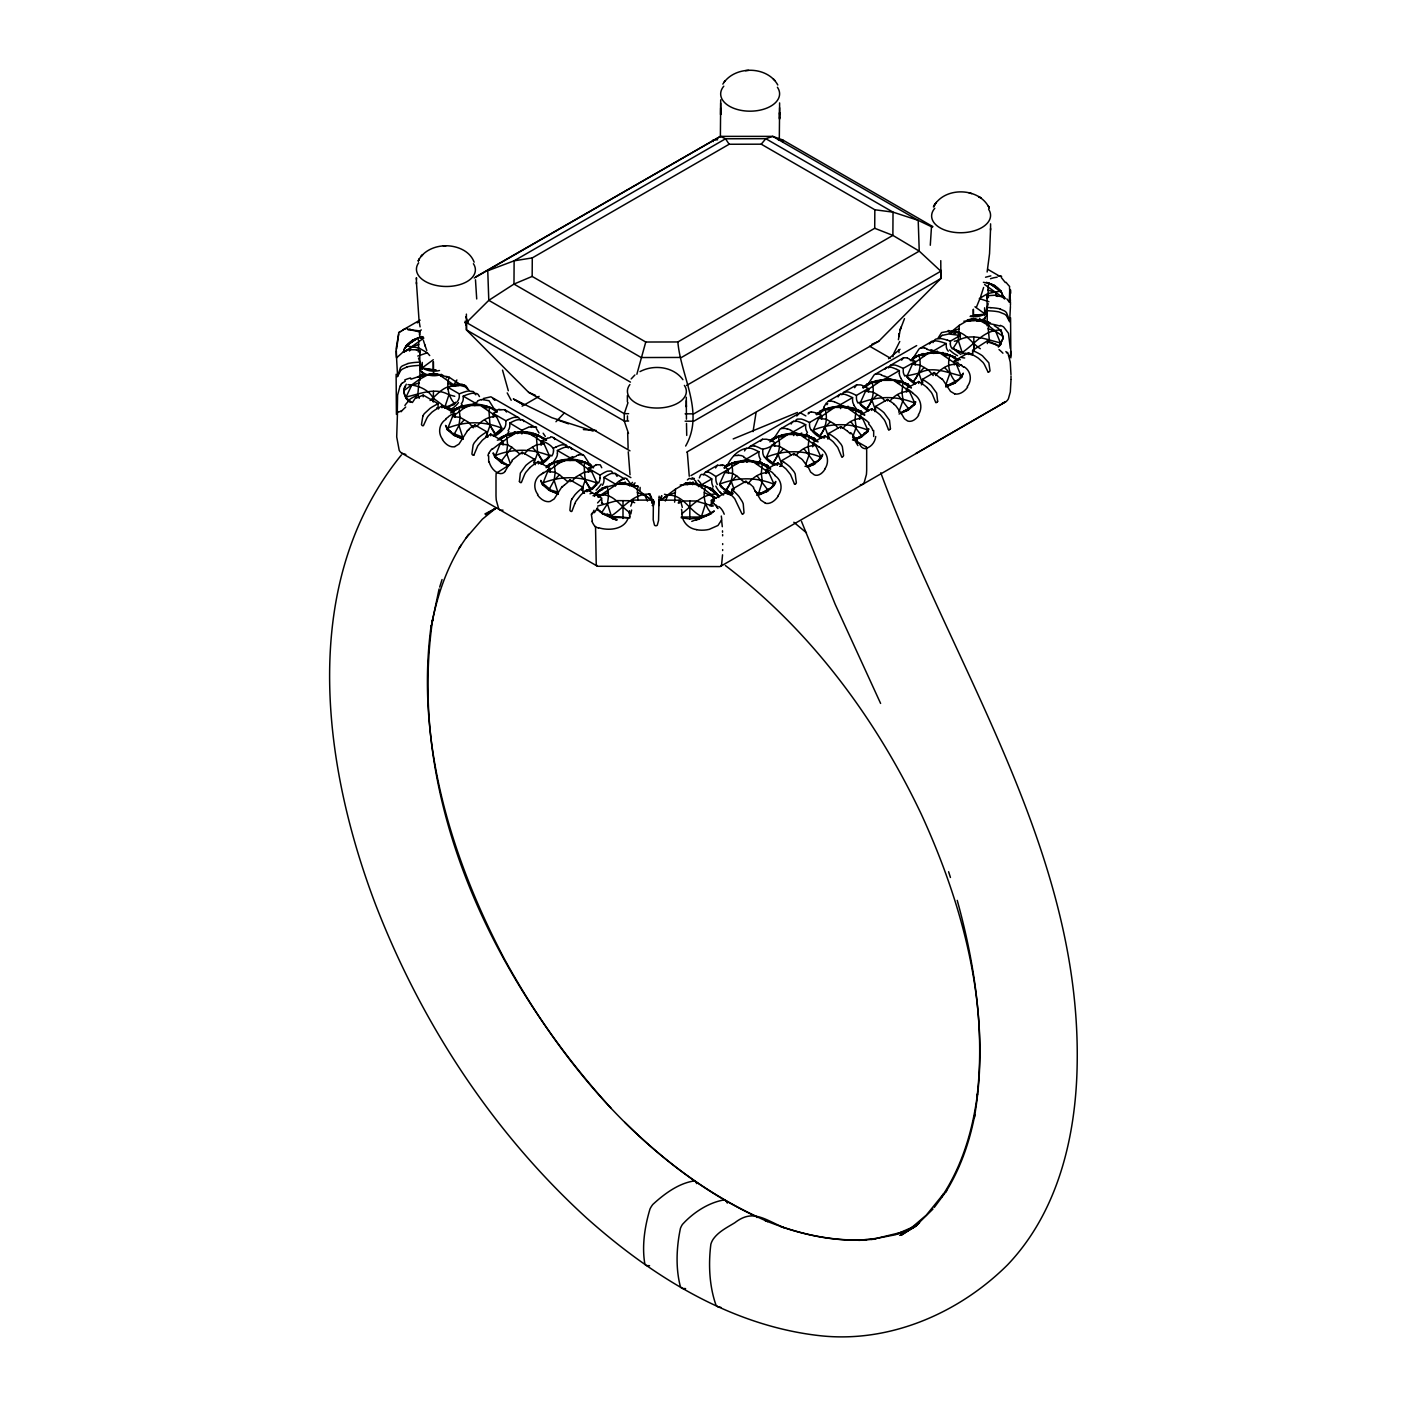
<?xml version="1.0" encoding="UTF-8"?>
<svg xmlns="http://www.w3.org/2000/svg" width="1407" height="1407" viewBox="0 0 1407 1407"><rect width="100%" height="100%" fill="white"/><g stroke="black" fill="none" stroke-linecap="round" stroke-linejoin="round"><path stroke-width="1.5" d="M419.075 320.814L416.437 282.35M416.419 279.29L416.437 277.724L416.437 283.915M416.507 350.237L419.761 350.431L419.849 364.905A6.138 5.012 -0.3 0 0 422.293 368.915L422.258 362.426M419.62 330.926L419.638 334.637A5.681 4.291 35.5 0 1 419.62 333.723L419.62 330.926L421.326 329.942M406.869 366.946A44.971 36.74 -1.4 0 1 416.085 365.627L419.884 365.31L419.972 379.837A6.138 4.942 -8.5 0 0 419.99 380.33M416.173 398.199L423.155 395.068L438.052 403.668L438.052 406.465A6.12 3.94 -53.6 0 0 438.703 408.663M447.778 389.229L447.743 387.206L459.28 393.854L459.28 396.651A6.138 3.816 -55.1 0 1 457.345 401.523M472.77 426.55L474.95 424.967L486.769 431.791L486.769 434.587A6.138 3.57 -59.6 0 0 487.49 436.909M493.241 415.54L493.224 413.447L505.869 420.763L505.869 423.542A6.138 3.43 -60.9 0 1 504.128 428.537M512.007 460.247L522.12 452.21L534.326 459.245L534.326 462.041A6.138 3.605 -58.4 0 0 535.328 464.679M553.461 451.014C555.536 446.283 539.11 438.245 541.185 442.589M567.883 481.458L570.046 479.875L583.026 487.367L583.026 490.164A6.138 3.201 -63.8 0 0 584.591 493.066L582.955 492.133M612.924 473.297L612.027 471.82A10.851 5.558 -65.4 0 0 610.831 470.976L607.349 471.204A29.16 14.879 -65.1 0 0 606.03 471.732A55.788 28.439 -65.1 0 0 602.249 473.754L600.033 475.126L600.033 477.905M630.741 506.151L632.992 500.083L653.411 500.136L653.481 505.5L652.232 505.518M686.317 400.696L686.335 406.975L686.299 397.249M699.349 477.888L700.493 475.197A10.922 5.171 67.3 0 1 701.618 474.388L704.889 474.739A45.27 21.562 67.6 0 1 709.691 477.536L711.766 478.925L711.749 481.704A6.12 2.955 67.2 0 0 713.243 486.84M720.665 108.11L720.648 114.723L720.683 103.203M722.688 544.579L722.688 543.63M727.718 493.523L727.718 491.764L711.309 500.294L711.397 503.073M726.786 466.227C731.13 457.169 739.572 447.145 750.758 448.253A45.077 25.748 60.6 0 1 756.438 450.539L758.883 451.717L758.883 454.496A6.138 3.535 60.1 0 0 760.642 459.491M777.79 464.609L777.79 462.868L766.182 469.569L766.217 471.38M803.168 423.489L805.666 424.703L805.666 427.499A6.138 3.588 59.5 0 0 807.442 432.477M824.801 437.471L824.801 435.73L812.806 442.642L812.859 445.403A6.085 3.957 50.4 0 1 812.63 446.775M828.459 401.171L840.436 394.241L844.358 394.224A45.165 26.082 60.1 0 1 850.092 396.457L852.572 397.618L852.572 400.415A6.138 3.641 59.3 0 0 854.295 405.427M871.672 410.404L871.672 408.663L859.536 415.663L859.607 418.424A6.085 3.957 49.1 0 1 859.607 419.18M896.839 369.408L899.354 370.621L899.337 373.4M918.683 383.443L918.683 381.526L906.407 388.613L906.477 391.357A6.085 3.957 49.2 0 1 906.495 391.885M929.429 343.994L932.12 341.321L935.848 340.846A43.089 28.615 51.2 0 1 942.549 342.341L946.26 343.537L946.26 346.315A6.12 4.151 50.2 0 0 948.283 351.17M968.526 354.494L968.526 352.752L971.657 354.247M1010.437 306.445L1009.61 321.781L1006.497 315.836A10.851 8.794 -0.7 0 0 1004.651 314.183L999.111 311.949A46.15 37.708 -1.4 0 0 990.933 310.929L987.151 310.683L987.239 325.087A6.156 4.889 0.8 0 1 987.151 325.826M996.138 295.189L987.028 295.699L987.116 310.261A6.138 4.995 -3.6 0 1 984.654 314.306L984.619 307.799M987.134 272.008L989.561 253.594L990.563 228.462M720.701 99.844L720.384 136.725M732.924 493.839L725.959 491.166L719.557 484.166L724.851 472.488L732.396 466.421L740.838 461.549L746.818 459.825L758.092 461.936L767.677 465.629L769.629 468.021L763.192 463.905M722.283 488.159L720.789 485.978M724.007 489.601L722.283 487.525M725.959 491.166L731.288 481.475L736.617 475.795L744.444 482.443M735.509 461.918L735.509 463.36L738.235 462.481L735.509 461.918L725.959 465.594L724.025 467.968L725.959 467.036L725.959 465.594L735.509 461.918L746.818 459.825L762.348 463.554L767.677 465.629L767.659 467.089M742.527 514.083A1.847 1.231 -71.8 0 1 741.964 513.889L734.788 498.817A32.255 15.371 67.6 0 0 733.029 496.829L732.256 496.02A54.715 26.065 67.6 0 0 731.271 495.035L728.123 491.149L724.007 488.774M725.959 467.036L728.087 464.785M730.444 492.872L728.123 491.149M728.087 465.611L730.409 463.888M732.906 462.921L730.409 464.521M758.092 461.936L758.092 463.378L755.366 462.498L758.092 461.936L767.677 465.629M770.719 469.006L762.365 463.554L761.257 473.385L762.348 481.511L758.109 494.895L771.335 487.578L775.732 481.44M760.73 493.857L763.21 492.274M763.21 492.907L765.531 491.166M767.694 458.911L775.011 464.908L767.694 459.737L766.463 457.099L771.757 445.421L787.727 434.482L793.706 432.74L804.98 434.851L814.565 438.562L816.517 440.954L810.08 436.821M758.391 495.229L767.659 491.201L769.611 488.827M769.594 489.671L771.335 487.578M771.335 488.211L772.812 486.048M785.141 434.57L785.141 435.414C792.334 432.846 773.27 436.188 770.93 440.039L782.415 434.833L793.706 432.74L809.236 436.469L814.565 438.562L814.565 440.004M772.848 464.081L778.177 454.408L783.506 448.727M772.812 486.892L774.061 484.237L768.785 472.559L752.798 461.566L740.838 461.549L731.288 463.519L724.605 467.863M774.061 485.679L775.028 482.97M772.848 439.969L774.993 437.7M774.993 438.544L777.315 436.803M779.32 138.079L779.601 107.741M779.601 102.904L779.566 114.301M777.315 437.436L779.795 435.853M782.415 434.833L782.415 436.276L779.795 436.68M822.638 454.355L818.223 460.511L807.636 465.946L810.661 472.101L814.301 474.88A12.505 8.02 -69.8 0 0 825.153 468.865M807.6 435.871L804.98 436.293L804.98 434.851L814.565 438.562M796.608 455.481A58.637 35.122 61.4 0 1 800.073 458.014L800.671 458.295A29.336 17.763 61.8 0 1 802.412 459.72L807.618 466.667L810.115 465.189M810.115 465.823L812.437 464.099M814.583 431.826L821.899 437.841L814.583 432.67L813.352 430.014L818.645 418.354L834.615 407.397L840.595 405.673L851.868 407.784L861.453 411.495L863.406 413.869L851.868 409.226L851.868 407.784L846.346 407.837L849.142 407.52M807.143 467.335L814.565 464.134L816.5 461.742M861.453 412.937L861.453 411.495L856.142 409.402L840.595 405.673L829.303 407.766L819.753 411.442L817.819 413.816L821.635 415.487L821.6 416.824M816.5 462.586L818.223 460.511M818.223 461.144L819.718 458.981M819.736 437.014L825.065 427.341L830.394 421.66M815.708 412.831L817.766 413.658L819.736 412.884L819.753 411.442C821.53 409.208 839.61 405.691 832.029 408.329L832.029 407.502M819.718 459.808L820.949 457.169L815.691 445.474L799.704 434.482L787.727 434.482L778.194 436.451L769.822 441.868M819.736 412.884L821.881 410.633M820.949 458.612L821.934 455.886M821.881 411.46L824.203 409.736M824.203 410.369L826.683 408.769M829.303 407.766L829.303 409.208L826.683 409.613M857.004 438.122L854.524 439.723L865.112 433.444L868.822 428.818L867.838 431.544L861.453 437.049L854.031 440.268M857.004 438.755L859.325 437.032M861.471 404.759L868.787 410.774L861.471 405.603L860.24 402.947L865.534 391.269L881.503 380.33L887.483 378.606L898.756 380.717L908.342 384.428L910.294 386.802L901.377 381.719M862.983 387.98L866.642 384.375L871.971 382.299L887.483 378.606L903.03 382.335L908.342 384.428L908.342 385.87M866.642 409.947L871.953 400.274L877.282 394.576M864.707 386.749L866.642 385.817L866.642 384.375L876.192 380.699L881.714 380.119M863.986 433.673L867.838 431.544L867.838 430.102L862.579 418.407L846.592 407.414L834.615 407.397L825.082 409.384L816.711 414.801M866.642 385.817L868.77 383.566M868.77 384.392L871.091 382.669M873.571 381.702L871.091 383.302M876.192 380.699L876.192 382.141L881.714 380.752M898.756 380.717L898.756 382.159L896.03 381.279L898.756 380.717L908.342 384.428M903.892 411.055L901.412 412.638L912 406.359L915.711 401.751L914.726 404.46L908.342 409.982L899.055 414.01M903.892 411.688L906.214 409.947M908.377 377.692L915.693 383.689L908.359 378.518L907.128 375.88L912.422 364.202L928.409 353.263L934.389 351.521L945.662 353.632L955.247 357.343L957.2 359.735L950.763 355.602M913.53 382.862L913.53 381.42C919.721 374.455 921.726 364.008 918.859 355.232L934.389 351.521L949.918 355.25L955.247 357.343L955.247 358.785M923.08 353.614L923.08 355.056L925.806 354.195L923.08 353.614L913.53 357.308L911.595 359.664L913.53 358.75L913.53 357.308L918.859 355.232L928.409 353.263L940.368 353.263L959.363 366.33M889.91 401.224C894.43 395.156 901.834 391.181 909.467 391.339L914.726 403.018L914.726 404.46L910.874 406.588M913.53 358.75L915.658 356.481M917.98 355.584L915.658 357.325M945.662 353.632L945.662 355.074L942.936 354.195L945.662 353.632L955.247 357.343M945.68 386.591L958.906 379.292L963.303 373.154L961.632 377.393L955.247 382.915L945.961 386.925M948.3 385.571L950.78 383.97M950.78 384.603L953.102 382.88M955.124 350.009L965.29 353.966L952.961 348.602L958.273 340.353L959.293 325.334L967.717 320.427L973.644 318.703L987.802 321.869M961.632 377.393L956.355 364.255C948.019 364.026 940.316 368.863 935.602 375.546M962.564 353.72L958.273 340.353L954.368 341.268M970.953 354.617L965.29 353.139M979.395 320.233L982.192 321.376C979.976 318.844 963.267 319.987 970.707 320.726M984.935 320.796L984.918 322.238L987.538 322.643L982.192 320.532M990.563 230.045L990.581 223.836M999.814 344.821L998.337 347.001L1003.103 338.471L1000.957 329.994C984.179 329.766 975.121 343.66 962.564 352.278M999.814 345.665L1003.226 337.944L1000.957 329.994M1001.045 344.469L995.716 331.349L988.171 325.298L979.694 320.409L973.679 318.703L967.981 319.758M1003.226 337.944L1003.244 336.502L995.716 331.349L988.206 328.746L989.227 322.396L979.694 320.409L963.883 321.236M713.208 506.098L695.832 500.998L689.87 500.998L689.799 518.919L701.073 517.653L710.676 513.977L714.369 510.987L706.191 515.032L698.347 517.055L681.252 517.02M686.722 452.104L878.777 341.233L940.843 278.586L940.843 271.217L919.246 251.132L892.882 235.391L874.714 228.286L677.857 341.954L645.76 342.024L532.163 276.423L532.286 257.903L729.143 144.253L761.24 144.182L874.837 209.766L893.023 212.14L918.208 220.354L932.173 227.055M874.714 228.286L874.837 209.766M1010.455 305.354L1010.455 301.977M433.655 374.965L433.655 373.347L418.072 376.759L433.655 373.347L443.047 375.335M535.575 463.29L538.248 461.514L550.084 468.637M695.656 483.586L690.01 482.531L684.013 484.254L675.518 489.126L674.621 502.158M697.766 519.57L710.676 513.977L710.676 512.535C704.467 505.553 702.638 495.035 705.523 486.294L702.709 485.204M1011 379.292L1011 376.021M570.046 458.154L570.028 459.051M615.51 484.588L615.492 486.066M984.583 284.513L1003.068 297.616C1002.734 290.282 995.664 285.146 989.139 283.458L987.943 286.483L988.382 297.616M1011 379.89L1010.314 391.99L1008.414 398.744A13.648 10.306 35.5 0 1 1005.671 401.839L720.49 566.388M410.475 401.54L410.457 402.384C404.811 399.096 402.279 391.885 405.251 386.028C401.558 392.272 406.359 400.01 412.409 402.49L417.861 394.347L419.145 379.556L427.658 374.878L439.635 375.053L449.15 377.217L460.757 385.026M449.15 377.217C446.23 385.817 448.13 396.176 454.127 403.106L454.109 404.565L444.506 408.048L448.939 394.804L454.76 396.299M502.915 441.165L490.709 434.06L488.018 435.836M570.011 460.564L570.028 459.28M722.67 549.627L722.653 550.542M728.386 469.745L726.135 467.968M793.9 455.27L793.935 453.546L781.659 460.634L781.659 463.413M840.806 426.532L828.67 433.479L828.67 436.276A6.138 3.588 59.5 0 1 827.949 438.615M866.202 387.101L868.647 389.546M887.518 400.872L887.536 399.5L875.541 406.43L875.541 409.226A6.138 3.605 58.6 0 1 874.837 411.565M888.415 367.86L889.593 366.013A10.851 6.367 60 0 1 890.948 365.099L894.905 365.029A45.077 26.293 59.4 0 1 900.709 367.227L903.224 368.388L915.359 361.529L912.598 359.946M408.012 384.621C418.037 385.448 427.974 389 433.338 398.234L433.286 402.015L433.444 391.322M522.085 430.489L509.791 423.032L509.791 425.811A6.138 3.57 -59.6 0 1 508.015 430.788M550.067 469.111L550.031 471.116A6.068 4.098 -46.6 0 0 550.102 472.119M745.886 482.636L745.921 481.264L731.816 489.407L731.816 492.204A6.12 2.955 67 0 1 730.339 495.053L732.115 494.033M774.712 442.783L774.659 445.386A6.085 4.063 52.7 0 0 774.765 446.195M915.359 361.529L915.306 364.184M922.552 382.071L922.552 379.292L934.16 372.574L934.125 374.315M403.915 392.008L403.932 390.566L419.145 379.556M419.11 382.933L411.548 385.465L406.095 396.967L406.06 398.427L409.578 400.485M406.254 384.199L405.234 386.872M410.862 379.204L422.311 375.405L433.637 374.297L442.185 375.44M422.293 376.847L422.311 375.405M425.037 375.177L427.851 374.93M439.389 375.106L442.185 376.285M447.127 407.08L456.097 402.226L454.109 404.565M594.493 496.425L595.478 493.734L601.791 488.37L622.721 482.671L638.286 486.417L637.301 489.179L637.951 499.995M595.442 495.194L596.691 492.573M596.674 493.417L598.151 491.272M614.736 519.482L602.073 513.467L596.885 508.332M598.151 491.905L599.857 489.865M600.121 511.919L598.397 509.862M599.857 490.709L601.774 489.829L601.791 488.37L606.241 486.716M601.774 489.829L603.92 487.578M617.11 519.675L604.236 514.276L600.138 511.075M606.575 515.155L604.254 513.432M609.073 516.123L606.593 514.522M616.688 520.185L611.693 517.16L607.472 503.829L608.528 495.774L607.244 486.206L595.478 493.734L594.51 495.581M614.454 516.562L628.718 517.794L614.437 517.407L609.09 515.279M622.984 518.497L623.02 500.663L617.04 500.628L597.606 506.098M628.296 485.01L625.376 483.955L625.113 481.95M631.11 485.538L628.313 484.377M633.836 486.417L633.853 484.958L631.127 484.694M649.946 494.103L652.109 499.186L652.144 503.319L649.946 494.103C633.273 493.382 624.216 507.294 611.711 515.701M652.25 501.982L652.285 500.523C642.559 494.402 634.539 484.729 622.721 482.671L618.922 483.392M746.976 462.305A6.103 2.796 65.7 0 1 746.888 461.531L746.748 458.823L758.883 451.717M884.915 376.285L887.395 377.516L887.448 380.277M502.844 443.873L502.897 441.868M522.032 432.881L522.067 431.544M522.085 430.7L522.103 432.055M433.655 373.347L433.637 374.297L433.673 373.347L439.635 375.053L455.463 386.116L460.071 385.412L464.943 386.696A13.665 10.289 -35.8 0 1 467.317 389.088M680.197 485.046L689.993 484.272L690.01 482.531L684.4 483.568M474.88 405.656L474.933 404.284M474.95 403.246L474.933 404.038M653.411 500.136L653.2 519.851L654.501 525.18A1.847 1.671 -2.6 0 0 657.28 525.216L658.564 520.484L659.056 497.937M728.369 470.782L728.334 472.136A6.12 3.799 58 0 0 728.474 472.945M821.67 419.11A6.085 4.063 52.7 0 1 821.618 418.336L821.6 416.947M821.582 417.562L821.618 416.578M840.753 428.467L841.193 426.726L847.207 430.982M868.629 389.792L868.611 391.023A6.085 4.151 52.6 0 0 868.594 391.92M601.844 499.802L601.809 501.015A6.138 3.289 -61.6 0 0 602.847 503.688L601.475 502.809M658.968 500.153L658.968 505.518L658.951 500.118L679.194 500.206L679.089 503.002M396.668 348.918L398.709 333.617L396.07 349.059L397.478 374.438M454.936 414.836L454.901 416.067A6.033 4.045 -47.1 0 0 455.006 417.105M722.547 554.815L721.633 564.313A13.648 4.239 76.6 0 1 720.525 566.458M931.54 225.929L930.291 245.258M973.644 318.703L973.697 320.427M937.115 352.207L937.168 351.011M942.76 353.562L942.813 352.436M659.144 496.179L659.092 497.322M595.53 526.464L596.234 564.084A13.665 4.291 -76.5 0 0 597.324 566.159L401.857 453.23A13.665 10.289 -35.8 0 1 399.201 450.293L396.704 436.909L397.495 412.128A19.487 12.944 85.8 0 0 401.593 410.738M1010.332 355.496L1010.015 357.061L1008.291 354.494L1010.261 362.091L1010.982 374.649M692.649 484.676L693 481.862M421.836 337.979L421.836 336.537C414.274 338.911 404.425 343.167 403.756 352.33L423.824 338.085M591.309 514.206L592.365 521.03M675.518 489.126L660.428 500.329L661.747 495.669L660.587 498.94M898.387 339.72L900.216 329.783L904.49 318.615M854.594 387.699L856.617 384.902L860.521 384.885A30.356 17.816 62.5 0 1 862.421 385.483M418.301 352.014L418.776 341.039L417.633 338.155L423.366 336.941M715.565 467.951L717.429 465.26L720.947 465.471M725.959 489.724C732.185 482.759 734.155 472.312 731.288 463.519L736.617 463.993M772.865 462.639C779.073 455.675 781.043 445.228 778.194 436.451L783.506 436.909M819.753 435.572C825.962 428.607 827.932 418.16 825.082 409.384L830.394 409.842M866.642 408.505C872.85 401.54 874.82 391.093 871.971 382.299L881.503 380.33L893.48 380.347L907.955 390.108M622.58 483.621L622.721 482.671L622.809 484.289M756.069 412.515L753.044 431.597M1009.523 320.339L1006.48 312.635A10.851 8.934 -2.4 0 0 1004.616 310.982L1000.096 308.995M629.07 513.625L629.439 511.462M974.893 1114.625L974.347 1117.475C992.392 1014.042 964.411 908.131 921.339 814.301C875.77 718.256 810.414 630.125 725.379 565.544M873.677 436.487L873.677 430.436M974.435 1116.718C969.159 1143.311 959.961 1169.287 945.557 1192.345M488.669 455.833L488.686 461.901M412.304 341.708L412.304 340.265C425.653 335.077 401.417 345.682 403.897 351.803L403.897 350.959M439.107 588.953L430.718 628.665L431.122 625.798C415.522 741.208 450.979 857.813 504.497 959.169C564.664 1068.581 651.124 1170.747 767.694 1221.593L765.074 1220.52C797.118 1233.534 831.713 1241.748 866.483 1239.69L862.298 1239.919L876.332 1238.424L902.907 1231.969L896.664 1234.08L915.834 1225.726M636.861 374.262L645.76 342.024M721.299 516.035L721.615 518.374A12.61 12.54 80.9 0 1 721.545 520.027L717.992 525.462L709.198 529.366A27.454 23.919 0.2 0 1 696.623 529.736M901.623 360.139L903.593 357.783L907.374 357.835M628.278 517.53C624.849 529.454 609.09 531.037 598.678 527.731M983.616 287.468L980.661 296.631M937.625 401.312L936.675 393.081L931.1 385.465A46.273 26.979 59.4 0 0 925.261 381.086L922.552 379.292M439.688 587.071L442.044 579.543M890.42 428.555L889.488 420.324L883.983 412.673A46.15 26.592 60 0 0 878.214 408.241L875.541 406.43M685.649 446.037C704.907 412.321 680.83 376.724 677.857 341.954M627.997 402.666L624.268 413.676L624.268 421.045L628.507 433.426M984.707 315.186L988.224 303.719M805.719 464.38L809.254 454.443L808.163 446.3L809.254 436.487L815.954 440.848M852.607 437.313L856.142 427.376L855.051 419.233L856.142 409.419L864.514 414.854M898.792 412.233L903.03 400.291L901.94 392.166L903.048 382.335L911.402 387.787M485.784 437.401L490.023 425.459L488.933 410.404L490.023 407.485C477.694 401.751 462.868 403.967 451.7 411.161L460.617 406.904M534.062 462.885L537.597 452.931L536.507 437.858L537.615 434.956C525.268 429.223 510.442 431.439 499.274 438.615L510.811 433.374L510.811 434.816L508.191 434.376M581.636 490.34L585.171 480.403L584.081 465.33L585.189 462.428C572.842 456.695 558.016 458.911 546.848 466.086L555.765 461.848M937.906 338.348L941.582 332.562L948.617 331.243M695.832 520.291L701.073 517.653L705.382 504.286M958.29 360.72L949.936 355.267C947.069 364.044 949.057 374.491 955.247 381.473L955.247 382.915L953.102 383.724M574.795 503.724L571.893 511.339A1.847 1.284 69.7 0 1 569.888 510.231L570.855 501.455A10.904 5.716 -65.4 0 1 571.998 498.922M980.081 298.161L976.44 307.131M775.028 483.797L775.732 482.073M821.934 456.73L822.638 455.006M703.553 474.722L705.259 472.242L717.429 465.26M744.514 450.943L745.569 449.167A10.851 6.173 60 0 1 746.888 448.253M838.044 396.932L839.117 395.156A10.851 6.244 59 0 1 840.436 394.241M791.121 424.035L792.176 422.258A10.851 6.244 59.3 0 1 793.513 421.344L797.417 421.309A45.182 26.135 60 0 1 803.186 423.542M760.571 441.218L762.453 439.265L766.428 439.213A30.356 18.133 61.6 0 1 768.363 439.758L768.679 439.881M409.543 351.029L411.284 347.142L418.794 344.486M462.938 439.195L453.652 435.168L447.268 429.663L452.526 416.525L464.292 407.977L474.511 403.791L490.023 407.485L495.37 409.56L497.304 411.934L493.224 408.751L485.802 405.884L483.093 406.447L485.82 407.327L485.802 405.884M508.648 465.858L501.226 462.639L494.842 457.117L500.118 443.996L507.628 437.911L516.105 433.004L522.085 431.263L537.615 434.956L546.602 440.004M558.087 494.121L548.8 490.111L542.416 484.588L547.692 471.451L559.441 462.921L569.659 458.717L585.189 462.428L590.518 464.503L592.453 466.86L583.571 461.83M665.3 501.033L667.956 495.194L675.483 492.591M932.999 342.622L933.474 341.655M422.874 416.015L421.484 424.492A1.847 1.231 71.9 0 0 423.437 425.618L426.796 418.284A10.904 6.806 -54.1 0 1 428.291 415.962L431.826 412.286A39.22 25.009 -54.3 0 1 437.085 408.698L442.009 405.955L454.971 413.447L452.544 414.872M841.826 394.769L842.986 392.922A10.851 6.279 60.7 0 1 844.323 392.008L856.617 384.902M417.246 322.889L419.972 320.093L402.525 330.17M508.806 464.89L505.078 471.363M939.577 338.384L939.63 338.313A13.648 10.306 35.5 0 1 942.321 335.306M795.096 421.449L796.045 420.025A10.851 6.296 61 0 1 797.382 419.093L801.304 419.075A45.165 26.065 59.9 0 1 807.055 421.309L809.535 422.469L821.635 415.487M933.738 206.389C944.589 186.216 979.571 187.36 989.209 208.007L988.629 206.653L989.156 207.867M400.116 385.799L397.601 395.174L397.302 411.477M418.495 260.348C423.648 250.552 435.308 245.715 445.966 245.803M722.846 84.121C734.278 65.443 767.149 65.566 777.79 85M572.016 498.94L574.865 494.877A39.22 19.997 -65.1 0 1 579.086 490.656L583.026 487.367M461.443 544.755C446.635 568.41 437.419 595.161 432.107 622.457L432.653 619.625C406.482 798.947 492.679 978.27 611.201 1108.382M823.693 407.379L826.419 402.877M824.977 468.707C829.444 462.358 827.773 453.247 821.407 448.815A29.354 16.479 57.6 0 0 819.736 447.356L818.892 446.775M899.759 341.461L894.043 352.876A20.824 15.688 -35.8 0 0 892.97 356.762M918.296 414.836C922.763 408.487 921.163 399.377 914.867 394.857A29.336 16.075 58.3 0 0 913.196 393.503L912.563 392.922M885.003 369.267L885.724 368.247A10.851 6.314 58.4 0 1 887.061 367.333L891.018 367.28M748.717 447.954L749.439 446.934A10.851 6.208 61.6 0 1 750.758 446.019L762.453 439.265M913.53 381.42L918.877 373.207C932.876 365.451 947.562 372.925 961.632 375.95M607.472 503.829L602.108 512.007L602.073 513.467L604.236 514.276M933.738 341.215L934.635 340.019A10.922 7.281 51.4 0 1 936.218 338.964L940.773 338.559A45.27 30.004 51.1 0 1 947.456 340.248M777.913 495.897C782.995 489.706 781.852 480.016 774.923 475.636M967.207 386.626C972.36 380.418 971.006 370.604 963.76 366.611M451.119 431.773L447.268 429.663L445.579 425.406L447.268 428.22C465.33 420.992 483.674 421.045 501.754 428.133L500.523 430.788L493.206 435.959L501.754 428.133L496.46 416.454L480.49 405.515L468.531 405.533L458.981 407.52L453.652 409.613L453.652 411.055M538.459 463.677L546.62 458.963L549.346 455.604L544.052 443.926L536.507 437.858L528.065 432.987L516.105 433.004L506.555 434.992L499.854 439.353M583.553 491.922L592.47 487.666L596.92 483.076L591.626 471.398L575.639 460.458L563.679 460.458L554.129 462.446L559.441 462.921M459.087 548.185L468.619 534.273M946.718 1190.656L934.301 1207.417M687.372 479.945L689.237 478.345L692.226 479.277M629.72 486.066L632.482 482.355M912.211 359.524L919.07 348.918L932.12 341.321M773.27 439.424L779.97 429.223L793.513 421.344M867.486 385.026L874.152 374.86L887.061 367.333M863.968 483.322L866.413 474.546A117.045 67.571 60 0 0 866.677 470.114L866.677 450.891A123.763 71.458 60 0 0 866.519 447.672L866.483 447.268M401.417 454.918C298.477 581.513 321.535 762.33 375.511 904.402C421.291 1022.907 492.679 1132.318 586.737 1218.11C651.986 1276.29 730.69 1325.535 819.191 1335.612C888.802 1343.579 958.554 1313.54 1007.5 1264.911C1057.783 1212.218 1075.704 1137.366 1077.129 1066.365C1081.86 851.2 952.328 667.129 880.782 472.787M725.133 80.709L724.095 82.046M631.163 378.923L634.891 374.983M405.708 407.045L401.646 410.932M466.245 537.738L482.337 519.218L495.739 508.261L485.608 514.698L495.563 508.384L484.905 513.942M761.24 144.182L765.795 138.695L772.76 136.373L782.732 139.961L932.947 226.685M476.885 426.409C481.423 420.324 488.827 416.331 496.46 416.454M524.459 453.881L528.047 449.695L536.524 444.788L544.052 443.926M572.033 481.335L575.621 477.166L584.098 472.26L591.626 471.398M748.032 483.832C752.745 477.166 760.448 472.312 768.785 472.559M796.133 455.358C800.653 449.29 808.058 445.315 815.691 445.474M843.022 428.291C847.542 422.223 854.946 418.248 862.579 418.407M399.623 332.474L401.101 331.032M597.57 502.915L601.879 498.254L586.965 489.654L582.885 493.066A45.165 23.092 -65.2 0 0 580.651 495.176L575.973 501.226A10.834 5.417 -64.9 0 0 574.777 503.724M430.067 400.52C437.63 394.329 444.26 384.744 455.463 386.116L447.989 383.355M562.149 486.435L554.217 498.905L550.155 501.455A16.11 10.781 66.9 0 1 537.492 494.93M467.018 431.509L458.963 444.084L454.866 446.547M473.297 427.798L468.513 422.241L464.292 419.796L458.963 425.494L453.652 435.168L463.202 438.861L458.963 425.494L460.054 417.351L458.963 407.52L450.592 412.972M519.675 453.881L511.867 447.268L501.226 461.197L501.226 462.639L508.173 465.295L497.568 459.016L493.153 452.878M567.25 481.352L559.441 474.722L554.129 480.42L548.8 490.111L558.368 493.787L554.129 480.42L555.202 472.295L554.112 462.463L548.8 464.539L548.8 465.981M918.877 373.189L924.188 367.508M932.999 1209.018L915.746 1225.937L919.052 1223.07M555.958 421.731L564.471 412.814M492.608 449.044L502.915 441.112M629.967 450.838L528.592 392.307L466.456 329.924L466.456 322.555L488.792 300.342L513.977 284.073L532.163 276.423M540.78 462.586L544.896 461.039L549.346 457.046L549.346 455.604C531.266 448.481 512.887 448.464 494.842 455.675M586.033 491.149L590.518 490.076L596.92 484.518L596.92 483.076C578.84 475.953 560.478 475.935 542.416 483.146L540.745 480.35M473.878 455.077L477.817 445.755L482.267 440.321A46.167 26.663 -60.1 0 1 488.018 435.889M478.327 438.052L474.423 442.589A10.851 6.314 -60.3 0 0 473.121 445.069L471.908 453.951A1.829 1.214 71.3 0 0 473.878 455.077M529.788 467.757L525.866 472.295A10.851 6.208 -59.7 0 0 524.494 474.757L521.381 482.495A1.829 1.266 69.2 0 1 519.376 481.387M468.232 430.313L469.217 429.416M900.04 349.253L888.556 358.75M541.097 474.282C534.097 478.538 532.813 488.264 537.896 494.473M816.095 414.414L817.819 412.972M862.983 387.347L864.707 385.905M445.966 419.356C439.002 423.542 437.647 433.145 442.625 439.371M959.293 325.334L951.8 331.401L948.23 330.504M596.181 492.52L595.267 493.224M910.857 1228.276L926.246 1215.191L943.728 1193.664L941.441 1197.199C962.071 1166.509 972.835 1130.261 977.46 1093.837L977.074 1096.616C984.724 1030.68 974.787 963.971 957.235 900.374M402.648 382.897L404.583 381.649A14.633 10.904 -19.7 0 1 405.322 381.191M911.261 1228.821L917.557 1224.037M619.291 480.913L615.527 484.131L603.972 477.413L606.188 476.023A59.375 30.338 -65.2 0 1 609.407 474.247L610.708 473.702A26.258 13.419 -65.2 0 1 611.306 473.473L615.264 473.491L617.093 476.393M542.522 473.192L543.63 472.383M433.321 359.735L422.065 367.983L422.082 369.425M681.762 513.801C692.684 504.99 701.935 493.839 717.218 493.927L718.871 497.533M660.428 500.329L667.956 495.176C682.94 494.349 689.113 510.354 701.073 516.193M405.955 347.265L405.955 345.805L417.633 338.155M547.429 466.825L554.112 462.463M863.599 387.734L871.971 382.299L877.282 382.774M910.487 360.649L918.859 355.232L924.188 355.69M486.769 431.791L484.096 433.567A46.15 26.575 -60 0 0 478.31 437.982M534.326 459.245L531.635 461.021A46.167 26.663 -59.9 0 0 525.849 465.436L520.344 473.121L519.429 481.37M899.671 1235.399L919.598 1222.701M916.414 1225.55L901.289 1235.153L916.326 1225.603M620.821 479.857L622.105 479.101M547.657 469.78L550.084 468.355M464.908 322.695L467.634 321.113M942.373 335.358L948.74 334.004L960.102 335.394M508.736 465.348L496.161 473.262A123.763 71.458 -60 0 0 496.003 476.463L496.003 495.704A117.045 67.571 -60 0 0 496.266 500.118L498.711 508.894A12.311 7.105 -60 0 0 502.668 510.161L503.002 510.161M475.654 276.933L720.472 136.373L772.76 136.373L918.208 220.354L919.246 251.132L686.528 385.483M422.891 337.856L422.082 338.401A6.525 4.925 35.5 0 1 421.379 337.645M522.138 406.166L539.11 396.369M690.978 475.619L916.661 345.594M890.948 365.081L903.593 357.783M695.638 481.898L698.382 484.659L701.812 484.659L711.766 478.925M717.306 484.5A6.12 2.796 68.1 0 1 715.882 479.365L715.846 476.568L728.386 469.322M754.609 445.949A45.27 25.818 60.5 0 1 760.308 448.288C763.596 451.506 780.48 442.589 772.214 441.358M790.927 430.56L793.442 431.756L805.666 424.703M834.632 401.91L840.489 404.6L852.572 397.618M844.323 392.008L848.228 391.973A45.182 26.03 60 0 1 853.961 394.224L856.441 395.385L868.664 388.332M887.395 377.568L899.354 370.621M931.012 349.675L933.72 350.783L946.26 343.537M947.456 340.177L950.358 341.18L960.295 335.429L960.278 333.459L954.861 332.228M797.136 435.678L801.761 433.004M844.991 408.048L848.087 406.254M954.351 364.835A6.015 4.168 43.3 0 0 954.526 363.657L954.421 360.878L968.526 352.752M972.624 353.175L972.624 350.378L987.362 340.899L996.314 344.451M709.779 505.676L712.769 505.201M779.935 466.438L781.483 465.541M827.685 438.861L829.215 437.964M915.904 453.494L1005.671 401.751M493.224 413.447L495.581 412.163M588.372 471.169L588.302 468.355L590.659 467.054M450.011 408.118L449.026 408.628M852.449 440.039L856.3 437.911M756.737 495.246L760.589 493.118L758.109 493.452L754.891 491.096M474.247 278.023L720.472 136.373L725.52 138.783L765.795 138.695L893.023 212.14L892.882 235.391L681.48 357.448L641.205 357.536L513.977 284.073L514.118 260.823L725.52 138.783L729.143 144.253M900.99 1234.168L914.99 1226.869M910.012 1228.803L917.276 1225.022M438.052 403.668L432.951 406.5A45.165 28.756 -54.2 0 0 430.155 408.276L424.316 413.658A10.834 7.017 -54.4 0 0 422.874 416.015M541.167 441.13L547.27 438.368M505.869 420.763L508.349 419.532M509.791 423.032L512.271 421.801A45.147 26.065 -60.1 0 1 518.022 419.55M522.103 430.137L528.223 427.376M553.461 448.235L555.958 447.021M557.401 453.3L557.401 450.504L559.88 449.29A45.182 26.153 -60 0 1 565.649 447.057M403.317 351.82L396.809 357.642M863.951 433.426L867.838 431.544M639.992 371.606C653.798 364.255 673.425 366.524 682.923 379.697M603.902 488.422L606.224 487.367M871.795 344.346L878.777 341.233M797.4 412.462L733.188 438.931M477.571 401.769L474.968 402.912L463.22 396.141L463.237 398.92A6.12 3.94 -53.8 0 1 461.267 403.791M572.667 456.659L570.046 457.82L557.401 450.504M911.63 1228.61L895.45 1234.748L871.355 1239.426M691.769 521.399L701.073 517.653M459.28 393.854L462.041 392.799A59.375 37.796 -54.2 0 1 466.051 391.48L467.687 391.111A26.258 16.708 -54.2 0 1 468.425 390.988L473.368 391.568L475.812 394.822M463.22 396.141L465.981 395.068A55.788 35.597 -54.3 0 1 470.712 393.573A29.16 18.608 -54.3 0 1 472.365 393.257L476.709 393.538A10.851 6.894 -54 0 1 478.204 394.558L479.453 396.563M453.652 409.613L463.237 405.902L465.963 406.465L463.237 407.344L463.237 405.902M505.711 435.343L501.226 437.085L501.226 438.527M548.8 464.539L558.386 460.828L563.926 460.247M1004.387 402.367L1002.523 402.877M906.214 410.791L908.342 409.982L908.342 408.54L897.719 394.611M859.325 437.858L861.453 437.049L861.453 435.607L850.83 421.678M812.437 464.926L814.565 464.134L814.565 462.692L803.942 448.745M765.531 492.01L767.659 491.201L767.677 489.759L757.036 475.83M528.416 427.306L531.389 426.514M547.464 438.298L550.454 437.524M959.328 328.781L951.8 331.401C964.745 330.153 970.812 342.798 980.327 348.743M417.773 356.077L427.306 352.788L429.715 355.566M920.389 348.074L924.698 347.828M608.475 492.38L597.869 497.023L600.912 494.983C613.874 493.681 620.047 506.186 629.457 512.289M958.273 340.353C972.272 332.65 987.011 339.949 1001.045 343.009M860.24 402.947C878.32 395.824 896.681 395.807 914.726 403.018M813.352 430.014C831.431 422.909 849.793 422.891 867.838 430.102M767.694 459.737L766.463 457.099C784.543 449.976 802.905 449.959 820.949 457.169M720.789 486.822L719.557 484.166C737.637 477.043 755.999 477.026 774.061 484.237M678.156 502.915L683.89 500.98L689.87 500.998M734.225 455.569L738.27 455.463M406.095 396.967C420.183 394.048 435.044 386.837 448.939 394.804M973.345 309.417L973.363 315.15L987.327 314.13M563.926 460.88L558.386 462.27L558.386 460.828M781.202 428.449L785.124 428.414A30.356 17.218 57.6 0 1 787.058 428.977M406.904 367.034L402.384 369.091A10.851 8.759 -2.3 0 0 400.538 370.78L397.39 376.759L400.503 367.579A10.851 8.934 -0.7 0 1 402.367 365.89L407.889 363.569M875.365 374.086L879.217 374.086A30.356 16.902 58.4 0 1 881.116 374.684L881.433 374.79M750.758 446.019L754.627 446.019M441.798 407.414L447.145 406.236M1002.962 296.209L1000.905 291.003L987.855 293.518L979.342 298.548L988.928 301.714M985.533 277.232L990.827 275.878M447.743 387.206L454.18 385.588M705.716 472.031L708.389 472.154M500.98 409.771L504.656 409.666L506.538 412.022M596.058 464.679L600.261 464.82L601.739 467.74M907.128 375.88L918.859 373.189L922.412 383.144M483.34 398.515L490.885 396.809L630.864 477.624M406.746 350.73L404.706 351.275A13.155 10.975 15.9 0 0 403.299 351.803M518.022 419.62L521.927 419.638L534.22 426.743M565.632 447.109L569.554 447.145L584.046 455.551L591.01 466.28M624.251 478.257L625.464 478.169A12.223 5.259 -75.5 0 1 626.625 478.855M456.642 385.061L458.682 384.744M483.656 399.781L489.056 400.749L494.859 409.982M578.752 454.69L582.903 454.848M532.286 257.903L514.118 260.823L487.754 270.742L488.792 300.342L630.459 382.124M948.3 384.727L945.68 385.149L949.918 373.224L944.607 367.526M805.015 466.368L807.636 465.946M970.478 316.206L981.963 314.64M424.808 368.845L436.293 370.287L422.065 367.983L418.495 358.064M649.577 1265.702L646.587 1265.579A12.294 6.332 -55.2 0 1 644.863 1264.102C641.75 1246.092 644.74 1226.499 649.981 1209.035A12.364 6.367 -55.2 0 1 652.83 1204.445C664.28 1193.875 678.842 1183.076 694.407 1180.913A12.294 6.332 -55.2 0 1 696.131 1182.39L696.711 1183.621M928.62 353.051L931.487 352.7L928.62 353.685M743.916 461.004L741.049 461.971L743.898 461.83M685.578 1288.583L682.975 1288.531A12.364 7.141 -60 0 1 680.425 1286.719C675.483 1268.076 676.486 1247.218 680.425 1228.381A12.294 7.088 -60 0 1 682.395 1224.477C693.053 1212.711 708.372 1202.616 724.025 1199.925A12.364 7.141 -60 0 1 726.575 1201.736L727.313 1203.073M748.63 70.35L745.464 70.667M484.712 407.96L490.023 407.485L496.724 411.829M532.286 435.431L537.615 434.956L545.969 440.391M579.86 462.903L585.189 462.428L593.561 467.845M944.607 355.725L949.918 355.267M897.719 382.792L903.013 382.335M850.83 409.859L856.124 409.402M803.942 436.926L809.236 436.487M757.036 464.011L762.348 463.554M858.745 1240.394L875.559 1239.11M419.849 362.109L416.067 362.355A46.15 37.637 -1.4 0 0 407.872 363.498M457.767 385.377L458.946 385.377M443.328 245.82C455.252 245.047 469.709 250.094 474.141 262.194M598.01 566.282L719.839 566.581M862.896 1240.077C835.002 1241.062 807.213 1235.68 780.92 1226.623L783.664 1227.572C763.403 1218.726 752.516 1208.982 734.718 1222.806C727.032 1227.484 718.414 1231.688 713.138 1239.268A12.364 7.826 -65.3 0 0 710.869 1244.175C708.319 1264.225 709.286 1286.068 716.005 1305.168A12.294 7.774 -65.3 0 0 718.203 1306.927L720.859 1307.332M689.993 484.272C699.771 484.008 710.605 486.118 717.218 493.927L718.186 495.809M717.535 139.803L713.191 139.785L713.191 141.632M778.388 139.944L782.732 139.961L782.732 142.265M628.612 413.676L624.268 413.676L466.456 322.555M685.121 413.816L693.809 413.851L940.843 271.217L940.773 260.647M628.612 421.045L624.268 421.045L466.456 329.924L466.385 314.113M685.121 421.185L693.809 421.203L940.843 278.586L940.791 270.126M623.02 500.663L628.999 500.699L634.698 502.704M811.223 411.864L815.286 412.691M987.116 307.482L990.915 307.658M976.528 320.726L979.395 320.866M524.987 433.268L530.668 433.919L524.987 432.441M830.271 400.872L834.21 401.751M796.591 434.763L799.457 434.904L796.591 433.919M752.552 461.988L749.685 461.004L752.552 461.355M583.377 429.592L596.128 430.436M458.981 407.52L464.292 407.977M511.867 435.449L506.555 434.992L507.628 444.823L506.555 452.948L510.073 462.903M462.024 384.603L463.976 384.938M611.693 517.16L614.437 517.407M530.668 433.092L544.878 438.562M580.968 460.81L578.242 461.39L580.968 462.27L580.968 460.81L590.518 464.503L590.518 465.946M452.526 416.525L460.054 417.351L464.292 419.796M500.118 443.996L507.628 444.823L511.867 447.268M547.692 471.451L555.202 472.295L559.441 474.722M681.252 517.846L689.799 518.919M912.422 364.202L919.949 365.046L928.427 369.953L933.21 375.546M865.534 391.269L873.061 392.131L881.521 397.038L885.109 401.224M818.645 418.354L826.173 419.198L834.632 424.105L838.22 428.291M771.757 445.421L779.285 446.265L787.744 451.172L791.332 455.358M724.851 472.488L732.379 473.35L736.617 475.795M405.867 454.461L401.945 453.283M409.49 329.695L407.643 329.467L419.18 330.838M951.044 331.542L952.557 331.788M987.239 322.361L990.493 322.924M447.268 428.22L451.717 432.793L463.202 437.419M542.416 483.146L550.946 490.076L558.368 492.344M410.686 329.889L419.638 331.894M983.387 282.315L989.139 283.458L1000.905 291.003M696.641 529.595C688.533 528.768 681.498 521.417 681.955 512.711A13.155 1.987 87.3 0 0 681.832 511.075L681.516 509.352M954.685 393.854L950.516 391.392L942.321 378.993M765.39 503.143L760.818 500.136L753.501 488.018M638.286 486.417L628.788 484.342L616.829 484.254L600.912 494.965L595.478 493.734M405.955 345.805L418.829 347.934L427.306 352.788M664.473 494.262L667.956 495.176M593.138 431.105L551.931 417.738L513.309 398.972L522.366 404.126L515.05 399.94M969.036 192.865L971.657 193.621M987.82 341.989L997.071 345.067M730.444 492.239L732.924 493.013M520.484 420.13L519.324 418.284A10.851 6.279 -61.1 0 0 517.987 417.369L514.083 417.351A45.182 26.03 -60 0 0 508.349 419.585M568.305 448.059L566.951 445.79A10.851 6.296 -60.5 0 0 565.614 444.876L561.71 444.841A45.147 26.082 -59.9 0 0 555.958 447.074M987.89 290L995.452 292.55L997.229 296.455M1009.294 302.03L1009.698 290.422M704.362 492.661L716.409 498.395C707.844 492.767 700.528 484.5 690.01 482.531L690.046 483.34M558.79 420.394L568.534 423.841M637.353 492.573L644.828 495.264L652.285 500.523M1000.254 325.334L1002.294 326.195A13.155 10.236 13.9 0 1 1003.666 326.987L1008.467 333.283L1010.314 348.496M493.224 408.751L495.37 409.56L495.37 411.002M987.679 282.719L994.591 285.41L994.608 286.835L1000.94 292.427M851.868 407.784L861.453 411.495M986.43 282.297L989.139 283.458M998.196 345.542L999.357 346.069L997.968 345.295M743.846 457.381L746.748 458.77M528.592 392.307L535.592 395.402M972.624 350.378L977.566 352.84A54.715 36.265 51.1 0 1 978.938 353.597L980.028 354.23A32.255 21.386 51.1 0 1 982.473 355.813L988.84 362.848L990.018 370.674A1.847 1.284 -69.8 0 1 989.578 371.466A1.987 1.319 -69.1 0 1 987.978 371.87M821.899 436.997L824.221 438.105M775.011 464.064L777.332 465.172M542.944 438.474L538.476 435.326M994.608 286.835L990.159 283.669M710.852 489.812L710.852 488.37L708.723 487.543L717.218 495.37M493.171 453.511L494.842 457.117L500.663 459.948M607.05 513.907L612.766 516.844M1004.352 296.965L1002.417 296.121A14.633 12.294 -24.5 0 0 1001.643 295.927M954.421 360.878L958.149 362.953M494.842 457.117L502.545 461.373M546.268 486.716L542.416 484.588L540.745 480.983M805.877 415.927L800.02 412.673A29.037 16.761 60 0 1 799.721 412.99L798.297 414.397A162.86 94.023 60 0 0 796.767 415.98M853.099 438.105L856.617 440.127M987.661 269.282L999.023 275.842M869.702 346.245L890.402 358.205M504.656 409.666L517.987 417.369M553.32 437.77L565.614 444.876M614.789 473.262L622.685 477.817M588.302 468.355L600.033 475.126M514.346 431.703L517.635 433.602M436.803 407.749L438.544 408.751M486.259 436.293L487.772 437.172M853.486 439.494L858.2 442.22M606.98 514.593L616.459 520.098M858.85 442.607L866.483 447.021M766.182 469.569L768.539 471.046M812.806 442.642L815.532 444.401M918.683 381.526L921.392 383.267M793.935 453.546L796.626 455.305M828.67 433.479L831.361 435.255A46.167 26.663 59.9 0 1 837.147 439.67L841.052 444.26A10.851 6.332 60.1 0 1 842.353 446.74L843.584 455.604A1.794 1.178 -68.2 0 1 842.705 456.73M824.801 435.73L827.492 437.489A46.15 26.698 60 0 1 833.278 441.904L837.728 447.408L841.65 456.712M871.672 408.663L874.345 410.439A46.167 26.663 60.1 0 1 880.131 414.854L884.018 419.462A10.851 6.191 59.9 0 1 885.39 421.924L888.503 429.68M859.536 415.663L865.71 419.99M960.875 364.624L961.772 365.222M906.407 388.613L909.08 390.372M994.257 325.65L997.598 327.831M705.523 486.294L717.218 493.927M781.659 460.634L784.315 462.411M777.79 462.868L780.445 464.644A46.273 26.434 60.6 0 1 786.161 469.111L790.558 474.634L794.445 483.973M887.536 399.5L890.191 401.294A59.446 35.245 62.5 0 1 893.48 403.563L894.254 404.389M934.16 372.574L936.411 374.121M974.963 306.779L984.689 313.743M715.846 476.568L713.191 474.704A43.089 20.472 67.5 0 0 708.372 472.048M456.343 381.895L459.509 384.656M433.356 398.234L444.524 406.588M745.921 481.264L748.999 483.709M866.307 420.464L869.069 422.927M847.542 431.228L850.32 433.761M793.829 522.243L806.44 532.796M987.978 371.87L984.478 364.642A10.939 7.141 51 0 0 982.93 362.338L978.375 358.187A47.346 31.446 51.2 0 0 971.639 354.318M493.03 398.709L494.859 400.327M626.695 478.697L632.148 485.995M596.867 509.176L598.38 510.495M731.816 489.407L734.067 491.43M927.231 387.716L931.188 392.219A10.851 6.279 59.2 0 1 932.577 394.681L935.708 402.42M624.866 1122.364C662.961 1159.896 706.085 1193.03 754.68 1215.806A12.294 7.774 -65.3 0 1 757.019 1217.547M907.128 377.322L908.359 378.518M860.24 404.389L861.471 405.603M813.352 431.474L814.583 432.67M698.083 480.262L698.98 481.212M998.196 328.095L1000.94 331.454M1001.292 277.496L1005.354 282.596M579.86 474.704L585.171 480.385L590.518 490.076M532.286 447.233L537.597 452.913L542.944 462.604M484.712 419.778L490.023 425.442L495.37 435.132M774.87 80.533L773.27 78.827M1006.884 298.952L1009.118 301.854M699.525 481.845L700.932 483.551M1005.899 351.539L1007.377 353.386M711.45 500.452L714.404 504.075M714.756 504.497L716.128 506.221M857.918 445.597L855.227 441.095M716.796 507.118L717.904 508.56L717.394 507.593M685.877 482.777L686.528 483.674M687.284 484.694L687.179 483.709M536.26 428.467L539.022 432.969M648.662 493.769L649.928 495.563M585.189 480.385L590.518 488.616M537.615 452.913L542.944 461.162M490.041 425.459L495.37 433.69M523.949 421.572L523.246 420.552A10.851 6.226 -59.5 0 0 521.927 419.638M507.206 392.905L511.198 400.309M716.814 506.52L717.306 507.417M571.787 449.449L570.89 448.059A10.851 6.244 -58.9 0 0 569.554 447.145M901.359 413.517L895.854 405.832A29.354 17.376 62.5 0 0 894.236 404.442M901.482 413.764L904.42 418.758L907.621 420.992A12.505 8.46 -66.9 0 0 918.718 415.223M988.752 206.935L988.189 205.756M880.606 703.43L835.195 604.342L801.48 521.364M644.846 495.282L647.466 501.103M711.889 495.299L714.51 501.156M502.528 370.129L508.314 390.741M465.84 316.804L468.109 322.66M468.918 390.337L465.893 385.87A12.223 8.266 -40.8 0 0 463.905 385.078M424.738 344.68L426.796 350.519M871.971 400.274L875.506 410.228M825.082 427.341L828.617 437.296M778.194 454.426L781.729 464.363M731.306 481.493L734.137 489.443M417.861 394.347L419.216 398.322M948.599 871.742L950.446 877.476M679.194 500.206L679.845 502.264M423.331 340.265L425.231 346.175M465.119 321.236L466.086 325.263M1009.505 287.45L1010.437 301.204M419.304 322.344L420.095 326.881M721.58 520.027L722.301 526.71M898.616 349.675L899.055 352.629M989.367 340.318L988.206 328.746M396.792 357.484L396.686 356.411M630.019 474.792L628.261 451.788M689.254 476.234L687.355 452.649M476.709 298.952L475.478 279.782M722.495 530.826L722.547 532.233M633.044 501.736L633.009 500.136M628.12 448.253L627.68 432.987M570.099 481.704L570.046 479.98M698.435 486.611L698.382 484.712M766.217 471.503L766.235 472.33A6.068 4.01 49.2 0 1 766.076 473.491M423.19 396.809L423.155 395.156M522.155 453.933L522.12 452.315M686.722 435.414L686.493 423.419M541.203 443.205L541.22 443.961A6.085 4.186 -51.9 0 1 541.15 445.263M722.618 534.59L722.635 535.838M474.986 426.972L474.95 425.037M793.513 434.517L793.442 431.861M933.773 353.526L933.72 350.835M973.398 316.575L973.363 309.417M840.489 404.6L840.542 407.362A6.085 2.867 66.2 0 0 840.577 408.628M686.44 419.163L686.335 405.497M627.452 415.909L627.487 420.341M1010.56 317.736L1010.859 357.888M984.742 323.241L984.689 317.49A6.138 5.012 -0.3 0 0 987.151 313.48L987.151 310.683M422.329 372.081L422.364 376.425M396.123 374.28L396.422 414.432M433.391 369.25L433.338 361.634L433.391 370.692M973.82 337.1L973.873 351.662L973.837 344.064M950.358 341.18L950.358 343.959M903.224 368.388L903.224 371.167A6.138 3.553 59.9 0 0 904.93 376.197M856.441 395.56L856.441 398.163A6.138 3.5 60.5 0 0 858.129 403.211M809.535 422.469L809.535 425.248A6.138 3.447 60.7 0 0 811.276 430.243M762.77 449.484L762.77 452.263A6.138 3.394 61.3 0 0 764.476 457.257M627.381 395.525L627.399 401.892M603.972 477.413L603.99 480.192A6.138 3.236 -64.5 0 1 602.442 485.327M586.965 489.654L586.983 491.747M538.248 461.514L538.248 463.624M535.997 434.358L533.394 434.798L533.394 433.356M490.902 407.854L488.422 406.887M490.709 434.06L490.709 435.818M442.009 405.955L442.009 407.696M987.362 340.899L987.38 343.572M987.028 295.699L987.028 298.53M960.278 333.459L960.295 338.208A5.681 4.291 35.5 0 0 960.33 338.7M712.962 500.294L712.962 503.09A5.681 1.759 76.6 0 1 712.944 503.794M701.812 484.659L701.812 487.455A5.681 1.759 76.6 0 0 701.829 487.93M419.761 350.431L419.761 353.28M419.884 365.31L419.884 368.106A6.138 5.03 -3.7 0 0 422.311 372.099M684.382 385.395A29.459 16.708 0.2 0 1 656.137 408.03A29.459 16.708 0.2 0 1 629.896 384.551M988.593 209.256A29.459 17.06 -0.9 0 1 959.609 232.735A29.459 17.06 -0.9 0 1 934.811 208.236M777.403 87.252A29.459 17.306 -0.2 0 1 749.034 111.171A29.459 17.306 -0.2 0 1 723.796 86.179M473.403 263.707A29.459 16.954 0.9 0 1 445.544 286.483A29.459 16.954 0.9 0 1 418.67 262.775M979.43 318.299A29.494 10.429 41.8 0 1 981.488 320.479M631.989 486.224A29.494 28.175 -22.8 0 1 635.102 482.865M456.888 379.96A29.494 15.917 -47.8 0 1 454.021 384.357M419.691 377.393A29.494 15.917 -47.8 0 1 421.15 374.86M398.568 332.808A12.61 5.136 -64.1 0 1 399.606 331.612M493.189 416.296A6.12 3.887 -55.9 0 1 493.118 417.088M477.589 400.837A58.443 38.376 -62.9 0 1 481.37 399.518M481.458 399.887A31.288 19.522 -58.6 0 1 483.744 399.359M496.495 411.548A9.497 4.467 54.5 0 1 496.055 410.985M499.485 409.982A29.459 15.987 -63.5 0 1 501.033 409.49M495.774 410.774A58.056 29.635 -59.4 0 1 499.239 409.226M469.094 428.942A60.818 38.235 -69.7 0 1 472.682 426.11M466.913 431.21A28.333 16.638 -66.6 0 1 468.162 429.997M454.901 446.635A16.11 10.359 69.1 0 1 442.414 439.6M445.826 418.776A30.69 17.64 -53.8 0 1 448.042 417.175M448.499 416.542A60.765 31.745 -51.4 0 1 452.597 413.975M521.979 432.934A6.085 2.726 -66.6 0 1 521.856 433.972M531.248 427.411A12.786 7.176 -59.2 0 1 535.381 427.271M535.451 426.638A10.728 5.962 -82.3 0 1 536.647 427.271M545.318 436.381A12.874 2.708 55.4 0 1 543.155 433.198M503.02 445.017A6.085 3.94 -50.8 0 1 502.897 443.856M503.987 428.414A18.361 10.588 -54.1 0 1 494.596 436.064M509.017 431.738A18.361 11.819 -59.9 0 1 497.357 440.198M439.512 370.516A18.361 14.334 4.4 0 1 422.891 368.282M441.411 374.35A18.361 15.565 5 0 1 422.206 372.204M448.851 407.678A18.608 11.784 -48 0 1 446.969 408.435M458.471 402.578A18.484 13.032 -61.3 0 1 450.222 409.613M462.129 404.6A18.625 13.015 -53.7 0 1 453.23 411.336M452.438 408.628A18.467 9.955 -47.1 0 1 450.715 409.49M406.623 350.185A44.127 40.17 29.3 0 1 416.507 349.868M396.545 357.835A27.454 1.653 -85.3 0 1 396.369 350.994M401.329 331.384A15.16 11.362 77.7 0 1 407.168 328.429M409.384 329.15A47.31 33.381 43.9 0 1 410.598 329.344M420.992 338.26A5.716 3.764 49.8 0 1 419.55 334.602M458.77 384.322A24.112 16.972 -50.8 0 1 462.164 384.252M454.514 384.639A54.381 29.723 -34.7 0 1 457.029 384.164M407.713 400.977A24.798 19.505 -56 0 1 415.927 396.053M404.864 405.533A11.502 6.332 -46.3 0 1 408.083 401.716M401.276 411.723A10.676 1.97 -48.9 0 1 401.54 410.703M446.881 376.443A5.997 4.432 -31.5 0 1 446.424 377.815M397.565 411.336A22.618 2.163 -77.7 0 1 397.231 411.846M400.45 386.028A10.676 9.708 83.7 0 1 401.259 384.709M400.889 384.41A11.098 10.517 11.1 0 1 402.525 382.757M404.671 380.031A24.148 18.326 -19.4 0 1 410.651 377.955M505.131 471.433A12.927 8.073 64.4 0 1 496.636 472.33A12.927 8.073 64.4 0 1 489.091 461.848M487.948 455.71A10.781 10.306 -44.2 0 1 488.686 453.406M488.809 453.441A12.047 8.635 -61.4 0 1 492.362 448.569M711.96 505.676A20.366 6.332 76.6 0 1 711.133 505.588M693.739 479.33A13.648 4.239 76.6 0 1 694.39 478.433M591.907 521.258A19.487 15.67 75 0 0 595.267 526.781A22.618 20.947 -6.8 0 0 598.538 528.047M793.689 435.607A6.085 2.779 66.1 0 1 793.566 434.57M787.164 428.713A57.669 33.328 58.8 0 1 790.892 430.225M768.644 439.582A58.426 34.683 61.2 0 1 772.197 441.042M815.515 444.577A59.446 33.328 57.5 0 1 818.874 446.934M740.75 455.428A57.054 37.022 65.2 0 1 743.846 456.572M738.183 455.094A30.409 18.52 59.7 0 1 740.188 455.587M720.859 465.013A30.444 15.758 65.2 0 1 722.547 465.629M722.354 464.662A57.353 28.034 61.4 0 1 725.889 466.35M749.087 483.234A55.102 33.768 72.5 0 1 751.338 485.186M752.059 485.837A30.426 17.429 69.4 0 1 753.677 487.473M778.159 496.196A16.814 10.816 -69.2 0 1 765.355 503.249M773.27 473.737A29.354 16.356 55.2 0 1 775.046 475.126M768.468 469.973A59.147 30.075 53 0 1 772.848 472.875M730.18 494.596A18.643 8.97 61.8 0 1 723.831 491.694M588.443 471.152A6.103 4.115 -54.7 0 1 588.425 471.908M590.465 468.425A58.443 28.703 -57.5 0 1 593.736 466.702M593.983 465.981A31.288 16.532 -61.3 0 1 595.97 465.172M576.958 455.411A29.459 17.957 -56.3 0 1 578.682 454.953M572.667 457.662A58.056 37.18 -60.6 0 1 576.395 456.167M543.665 472.981A60.818 31.218 -51.2 0 1 547.622 470.413M541.185 474.599A28.333 15.934 -53.6 0 1 542.574 473.526M562.343 486.98A30.69 17.658 -66.3 0 1 564.101 485.222M564.524 485.01A60.765 37.725 -69.3 0 1 568.006 482.144M550.682 436.821A12.786 7.58 -60.8 0 1 554.305 438.439M554.411 438.333A10.728 5.786 -38 0 1 554.639 439.494M546.057 467.652A18.361 10.553 -65.8 0 0 555.835 458.471A6.138 3.658 -59.1 0 0 557.418 453.283M553.496 450.996A6.138 3.518 -60.4 0 1 551.773 456.061M550.735 455.094A18.361 9.304 -60.1 0 1 541.009 464.24M529.771 467.704A46.15 26.698 -60 0 1 535.575 463.343M654.026 501.543A18.361 1.301 -88.8 0 1 653.552 504.603M774.466 465.084A18.361 10.482 54.7 0 1 764.617 457.134M770.332 468.742A18.361 11.696 60.4 0 1 759.657 460.423M795.201 484.131A1.829 1.214 -71.3 0 1 794.445 483.99M795.483 483.99A1.794 1.178 -68.2 0 0 796.362 482.847L795.201 473.966A10.851 6.261 60.8 0 0 793.865 471.503L790.03 466.931A46.062 26.258 60.5 0 0 784.315 462.463M781.624 463.395A6.138 3.535 60.1 0 1 780.129 466.368M842.406 456.888A1.829 1.214 -71.3 0 1 841.65 456.73M820.826 437.77A18.361 10.605 54.1 0 1 811.417 430.12M818.135 441.851A18.361 11.819 59.8 0 1 806.457 433.409M742.861 513.977A1.987 1.319 -69.3 0 0 744.004 512.728L743.248 503.917A10.939 5.329 67.8 0 0 742.14 501.367L738.886 496.442A47.346 22.512 67.5 0 0 734.049 491.465M723.585 495A18.871 10.57 75.9 0 1 715.829 486.101M719.663 496.108A18.66 10.271 67.9 0 1 712.223 487.948M720.912 492.925A18.854 7.088 59.9 0 1 719.892 491.94M595.249 494.596A18.608 9.357 -70.7 0 1 592.998 495.721M601.194 484.061A18.484 8.002 -59 0 1 596.111 490.181M600.068 477.87A6.12 3.095 -65.5 0 1 598.538 483.058M597.553 482.056A18.625 8.143 -65 0 1 592.277 489.267M591.767 493.118A18.467 10.975 -73.6 0 1 589.99 493.769M694.548 480.192A65.742 34.665 -87 0 1 695.814 481.212M692.103 477.747A38.306 16.884 78.5 0 1 693.51 478.398M680.284 500.575A44.127 13.173 -85.7 0 1 682.289 507.364M718.784 506.502A15.16 10.781 80.7 0 1 724.236 514.223M716.198 505.095A47.31 18.713 71.5 0 1 716.919 505.992M711.45 503.126A5.716 2.638 67 0 1 710.078 505.57M612.52 519.007A11.801 6.683 0.9 0 1 613.223 518.444M622.017 479.805A24.112 10.289 -67.2 0 1 624.128 478.732M619.414 481.581A54.381 28.914 -85 0 1 620.909 480.473M594.405 512.693A24.798 7.897 -62.6 0 1 597.764 507.857M592.91 513.115A11.502 6.701 -74 0 1 594 510.266M592.03 514.276A10.676 9.04 -80.9 0 1 592.294 512.887M640.115 487.385A5.997 1.864 -79.8 0 1 639.904 490.445M630.195 516.07A10.676 6.595 -78.1 0 1 629.72 518.181M629.967 512.57A11.098 2.427 -77.9 0 1 629.457 515.806M629.492 511.603A14.633 3.377 -86.3 0 1 629.633 510.847M630.864 513.924A24.148 5.153 -85.7 0 1 631.637 510.02M623.67 478.257A13.665 4.291 -76.5 0 1 624.286 479.066M850.619 432.617A12.804 7.527 61.4 0 1 855.21 438.703M856.564 439.635A10.887 3.342 59.6 0 1 858.024 443.381M866.624 448.393A12.434 7.316 -88.9 0 1 859.396 443.733M875.717 436.504A12.434 10.553 -67.8 0 1 866.642 448.165M864.021 483.392A12.311 7.105 60 0 1 860.363 484.624M509.475 465.137A12.047 5.03 -58.9 0 1 512.271 461.004M808.093 413.939A10.711 5.522 15.1 0 1 809.131 413.306M808.374 412.814A11.748 6.455 46.8 0 1 811.399 412.251M1009.681 286.571A19.487 5.329 50.8 0 1 1006.023 282.279M1010.595 290A22.618 3.816 80.6 0 1 1010.683 293.272M1008.116 353.315A12.61 3.043 57.8 0 1 1007.342 352.33M862.597 385.799A57.669 33.24 61.2 0 1 866.22 387.435M867.363 384.902A11.942 5.997 -52.4 0 1 866.343 386.098M881.468 375.089A58.426 32.748 58.9 0 1 884.95 376.636M909.098 390.196A58.637 32.554 58.7 0 1 912.598 392.711M915.271 364.958A6.103 4.151 53.1 0 1 915.236 364.167M909.977 359.77A57.054 28.421 55.5 0 1 912.774 361.142M907.462 358.24A30.409 16.567 60.3 0 1 909.309 358.926M924.786 348.215A30.444 19.206 54.3 0 1 926.808 348.707M926.896 349.27A57.353 37.831 58.4 0 1 931.012 350.783M958.167 363.569A55.102 28.808 48.4 0 1 960.84 365.222M961.702 365.767A30.426 17.394 50.7 0 1 963.619 367.139M967.647 387.154A16.814 11.274 -66.9 0 1 954.667 393.907M940.632 377.991A29.354 17.447 65 0 1 942.162 379.45M936.271 374.895A59.147 37.637 67.8 0 1 940.175 377.973M985.252 318.07A18.361 15.565 5.2 0 1 977.249 321.077M969.898 320.884A18.361 15.565 5.2 0 1 967.101 320.11M984.566 314.218A18.361 14.334 4.3 0 1 970.232 316.399M990.915 307.728A44.971 36.688 -1.4 0 1 1000.131 308.889M911.12 387.787A18.361 10.658 65.3 0 1 900.92 378.571M901.096 378.413A6.138 3.693 58.6 0 1 899.319 373.4M914.937 383.918A18.361 9.444 59.6 0 1 905.95 375.247M891 367.209A45.27 26.469 59.5 0 1 896.839 369.478M937.695 401.329A1.829 1.249 -69.2 0 1 937.027 402.279M936.745 402.437A1.794 1.178 -68.2 0 1 935.69 402.437M921.392 383.32A46.062 26.926 59.5 0 1 927.248 387.664M922.587 382.088A6.138 3.641 58 0 1 921.356 384.832M890.49 428.59A1.829 1.249 -69.2 0 1 889.822 429.54M889.523 429.698A1.794 1.178 -68.2 0 1 888.485 429.68M864.777 415.047A18.361 10.517 65.9 0 1 854.137 405.585M867.451 410.668A18.361 9.304 60.2 0 1 859.149 402.244M960.365 359.735A18.643 12.417 57.9 0 1 957.921 359.031M957.569 355.725A18.871 10.64 44.1 0 1 949.584 349.921M952.328 348.83A6.12 4.028 51.7 0 1 950.323 343.941M960.911 354.441A18.66 11.133 51.8 0 1 953.26 347.969M964.692 357.976A18.854 14.105 60.2 0 1 961.245 357.343M972.642 353.175A6.12 4.098 49.4 0 1 972.096 355.197M953.014 332.879A65.742 32.607 27.8 0 1 955.283 333.336M949.022 332.65A38.306 25.115 37.8 0 1 951.361 333.037M990.493 323.891A44.127 28.421 15.4 0 1 999.99 326.072M1010.648 351.029A27.454 1.565 85.2 0 1 1010.455 356.622M999.005 349.569A15.16 5.804 44.4 0 1 1002.927 353.21M996.191 345.032A47.31 33.909 44.8 0 1 997.37 345.63M990.493 278.744A24.798 14.58 -39.2 0 1 997.123 277.249M997.862 275.719A11.502 8.372 -61.6 0 1 1000.535 276.388M1000.57 275.737A10.676 7.158 86.8 0 1 1001.643 276.423M1003.877 298.39A10.676 3.693 26 0 1 1004.704 299.023M1003.894 297.317A11.098 6.771 4.4 0 1 1005.513 298.302M996.033 296.138A24.148 20.103 -22.9 0 1 1001.379 296.613M868.647 423.964A12.804 7.228 58.6 0 1 872.147 428.66A10.887 8.653 60.6 0 1 872.78 430.577M824.062 407.344A12.698 6.683 -55.9 0 1 820.14 413.764M826.999 404.706A10.711 4.274 -78.7 0 1 827.685 403.528M827.457 401.997A11.748 6.842 73.6 0 1 830.236 400.696M779.548 117.414L779.548 119.138L779.584 112.578L779.548 117.414M899.319 333.477L898.756 336.519L899.319 333.477M901.008 327.286L900.216 329.783L901.008 327.286M934.529 204.877L933.439 206.952L936.271 202.397L934.529 204.877M419.304 258.941L418.231 260.963L419.304 258.941M422.575 254.773L421.027 256.426L422.575 254.773M978.727 196.611L981.013 198L978.727 196.611"/></g></svg>
